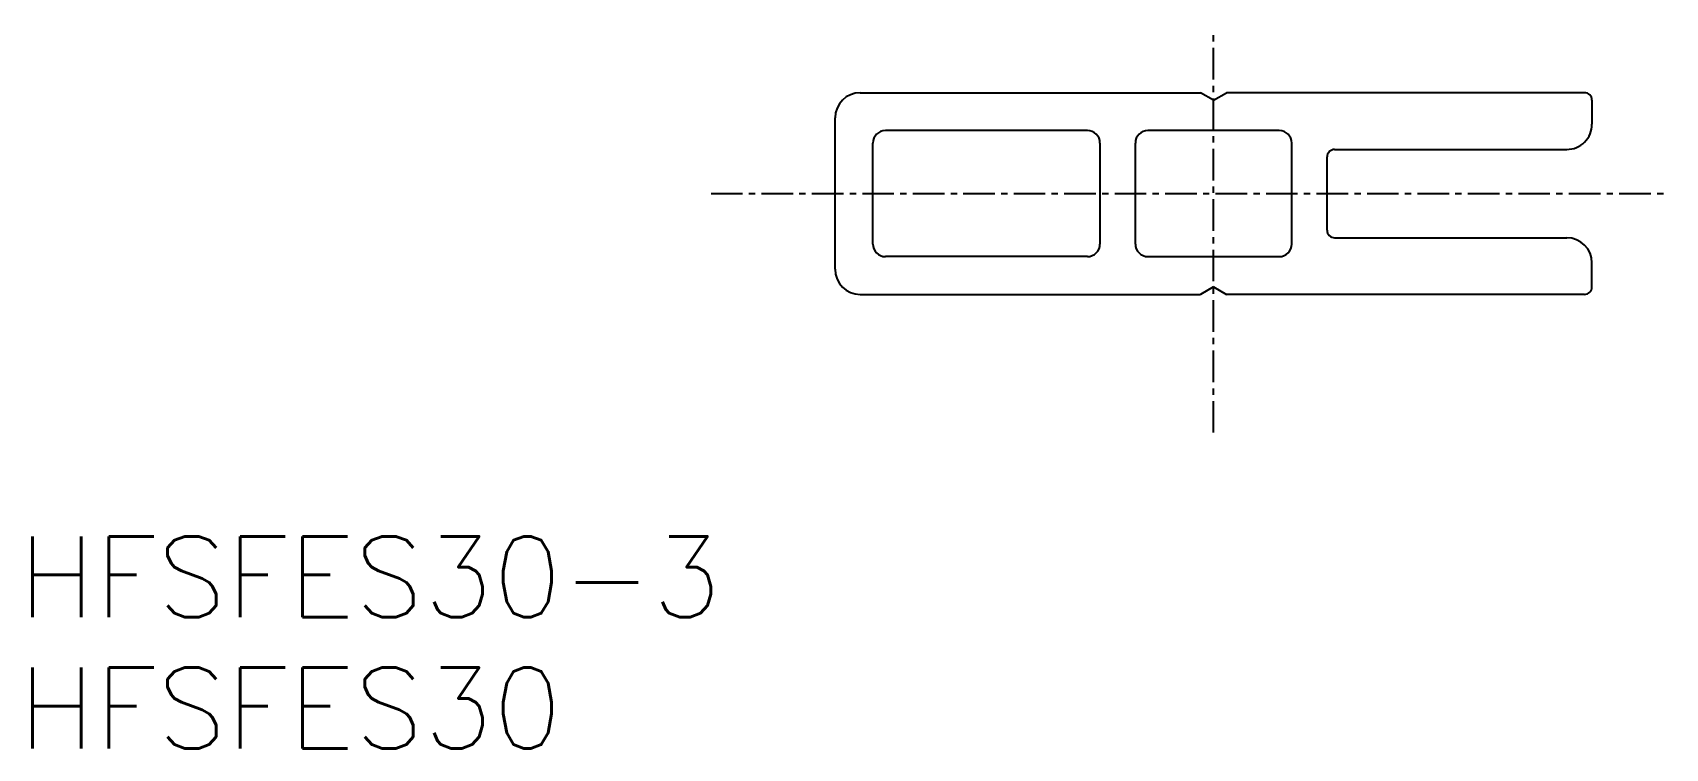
# Model space of a CAD drawing. Extents: x 139.7 to 204.4, y 82.6 to 111.
import ezdxf

# ---------------------------------------------------------------- set-up
doc = ezdxf.new("R2010")
doc.units = 0
doc.linetypes.add('CENTER', pattern=[2, 1.25, -0.25, 0.25, -0.25])
doc.layers.get('0').update_dxf_attribs({"linetype": 'CONTINUOUS'})
doc.layers.add('CENTER', color=1, linetype='CENTER')
doc.styles.get("Standard").update_dxf_attribs({"font": 'txt.shx', "bigfont": 'bigfont.shx'})

msp = doc.modelspace()

# ---------------------------------------------------------------- linework, layer by layer
at = {"color": 7, "linetype": 'CONTINUOUS'}
for p, q in [((172.492, 108.638), (185.972, 108.638)), ((186.492, 108.338), (185.972, 108.638)), ((186.492, 108.338), (187.012, 108.638)), ((201.192, 108.638), (187.012, 108.638)), ((201.492, 108.338), (201.492, 107.388)), ((171.492, 101.638), (171.492, 107.638)), ((181.492, 107.138), (173.492, 107.138)), ((189.093, 107.138), (183.893, 107.138)), ((172.992, 102.638), (172.992, 106.638)), ((181.992, 106.638), (181.992, 102.638)), ((183.393, 102.638), (183.393, 106.638)), ((189.593, 102.638), (189.593, 106.638)), ((191.292, 106.388), (200.492, 106.388)), ((190.992, 103.188), (190.992, 106.088)), ((191.292, 102.888), (200.492, 102.888)), ((181.492, 102.138), (173.492, 102.138)), ((183.893, 102.138), (189.093, 102.138)), ((201.492, 100.938), (201.492, 101.888)), ((172.492, 100.638), (185.972, 100.638)), ((186.492, 100.939), (185.972, 100.638)), ((186.492, 100.939), (187.012, 100.638)), ((201.192, 100.638), (187.012, 100.638))]:
    msp.add_line(p, q, dxfattribs=at)
for centre, radius, start, end in [((172.492, 107.638), 1, 90, 180), ((201.192, 108.338), 0.3, 0, 90), ((173.492, 106.638), 0.5, 90, 180), ((181.492, 106.638), 0.5, 0, 90), ((183.893, 106.638), 0.5, 90, 180), ((189.093, 106.638), 0.5, 360, 90), ((200.492, 107.388), 1, 269.99789, 359.99964), ((191.292, 106.088), 0.3, 90, 180), ((191.292, 103.188), 0.3, 180, 270), ((173.492, 102.638), 0.5, 180, 270), ((181.492, 102.638), 0.5, 270, 360), ((183.893, 102.638), 0.5, 180, 270), ((189.093, 102.638), 0.5, 270, 0), ((200.492, 101.888), 1, 0, 90), ((172.492, 101.638), 1, 180, 270), ((201.192, 100.938), 0.3, 270, 0)]:
    msp.add_arc(centre, radius, start, end, dxfattribs=at)
at = {"layer": 'CENTER', "color": 1, "linetype": 'CENTER'}
for p, q in [((186.493, 95.162), (186.493, 111.019)), ((166.575, 104.638), (204.4, 104.638))]:
    msp.add_line(p, q, dxfattribs=at)

# ---------------------------------------------------------------- texts
at = {"color": 7, "linetype": 'CONTINUOUS'}
for s, p in [('HFSFES30-3', (139.139, 87.846)), ('HFSFES30', (139.139, 82.641))]:
    msp.add_text(s, height=3.2, dxfattribs=at).set_placement(p)

doc.saveas('drawing.dxf')
